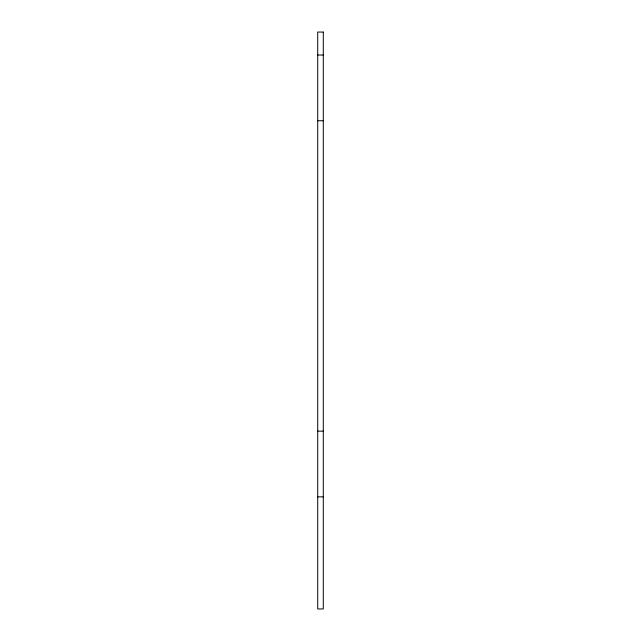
<?xml version="1.0" encoding="UTF-8"?>
<svg xmlns="http://www.w3.org/2000/svg" width="641" height="641" viewBox="0 0 641 641"><rect width="100%" height="100%" fill="white"/><g stroke="black" fill="none" stroke-linecap="round" stroke-linejoin="round"><path stroke-width="0.96" d="M317.712 55.022L323.288 55.022M317.712 120.748L323.288 120.748M317.712 431.137L323.288 431.137M317.712 496.863L323.288 496.863M323.288 32.066L317.712 32.05L317.712 608.95L323.288 608.95L323.288 32.05"/></g></svg>
